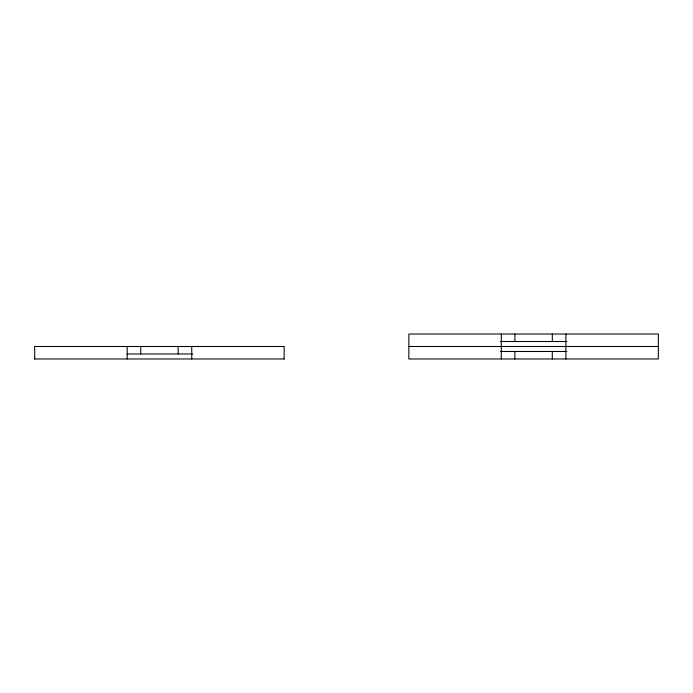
<?xml version="1.0" encoding="UTF-8"?>
<svg xmlns="http://www.w3.org/2000/svg" width="693" height="693" viewBox="0 0 693 693"><rect width="100%" height="100%" fill="white"/><g stroke="black" fill="none" stroke-linecap="round" stroke-linejoin="round"><path stroke-width="1.04" d="M408.844 346.5L408.879 334.026L658.35 334.026L658.315 358.974L408.844 358.974L408.844 346.5L658.315 346.5M500.346 341.51L566.874 341.51M500.32 351.49L566.848 351.49M127.174 353.984L192.723 353.984M34.65 358.974L284.199 358.974M565.895 334.026L565.869 358.974M552.321 334.026L552.321 341.51M552.295 351.49L552.295 358.974M514.899 334.026L514.899 341.51M514.873 351.49L514.873 358.974M501.325 334.026L501.299 358.974M284.121 358.974L284.199 346.5L34.65 346.5L34.728 358.974M191.744 346.5L191.744 358.974M178.17 346.5L178.17 353.984M140.748 346.5L140.748 353.984M127.174 346.5L127.174 358.974"/></g></svg>
